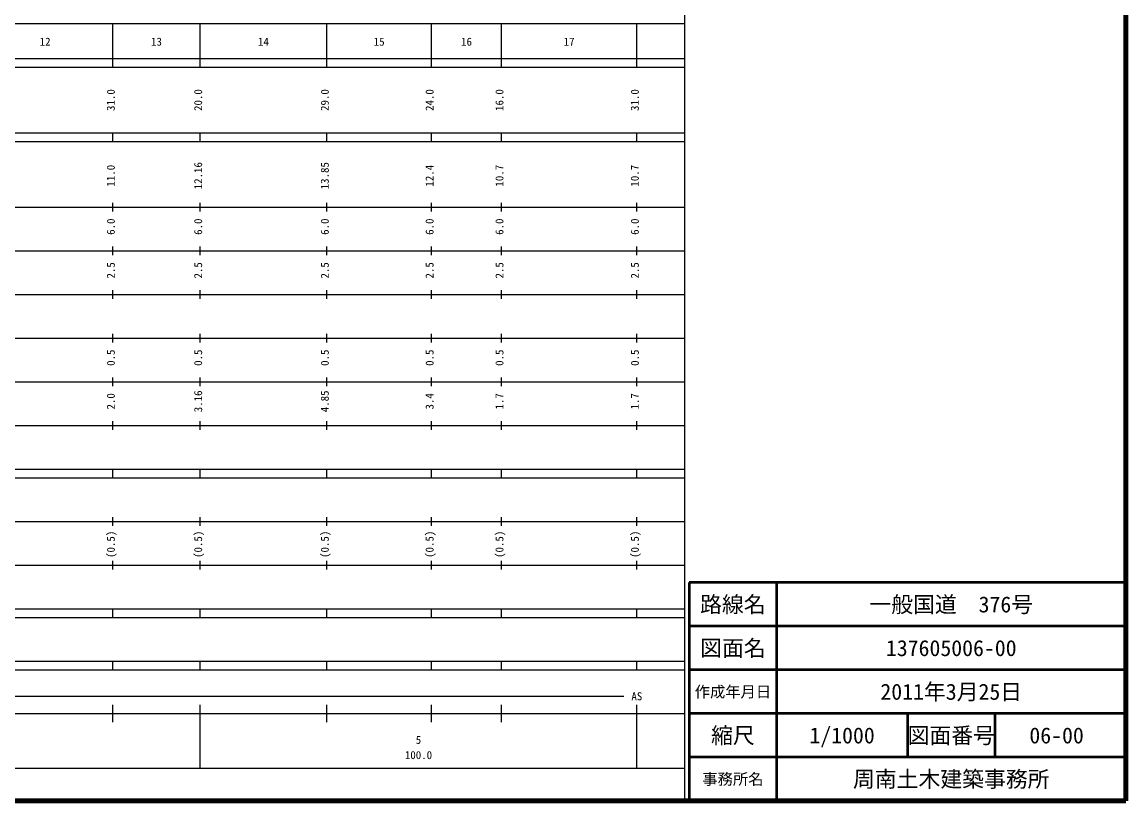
# Model space of a CAD drawing. Units: millimetres on the paper, enlarged 1000 times. Extents: x 40000 to 680000, y 20000 to 380000.
# Drawn here: x 427219 to 680000, y 20000 to 198357 of the extents above; entities that cross this region are included whole.
import ezdxf
from ezdxf.enums import TextEntityAlignment as Align

# ---------------------------------------------------------------- set-up
doc = ezdxf.new("R2010")
doc.units = ezdxf.units.MM
doc.header["$LTSCALE"] = 1000
for name, color, linetype, lineweight in [('M-TTL', 2, 'Continuous', 140), ('M-TTL-BAND', 7, 'Continuous', 25), ('M-TTL-FRAM', 2, 'Continuous', 50), ('M-TTL-LINE', 7, 'Continuous', 50)]:
    doc.layers.add(name, color=color, linetype=linetype, lineweight=lineweight)
doc.layers.add('M-TTL-TXT', color=7, linetype='Continuous')
doc.styles.add('ＭＳ ゴシック', font='')
doc.styles.get('ＭＳ ゴシック').set_extended_font_data('MS Gothic')

msp = doc.modelspace()

# ---------------------------------------------------------------- linework, layer by layer
at = {"layer": 'M-TTL'}
for p, q in [((680000, 20000), (680000, 380000)), ((40000, 20000), (680000, 20000))]:
    msp.add_line(p, q, dxfattribs=at)
at = {"layer": 'M-TTL-BAND'}
for p, q in [((579000, 20000), (579000, 370000)), ((68000, 198000), (579000, 198000)), ((448000, 188000), (448000, 198000)), ((468000, 188000), (468000, 198000)), ((497000, 188000), (497000, 198000)), ((521000, 188000), (521000, 198000)), ((537000, 188000), (537000, 198000)), ((568000, 188000), (568000, 198000)), ((40000, 190000), (579000, 190000)), ((40000, 188000), (579000, 188000)), ((40000, 173000), (579000, 173000)), ((448000, 171000), (448000, 173000)), ((468000, 171000), (468000, 173000)), ((497000, 171000), (497000, 173000)), ((521000, 171000), (521000, 173000)), ((537000, 171000), (537000, 173000)), ((568000, 171000), (568000, 173000)), ((40000, 171000), (579000, 171000)), ((448000, 155000), (448000, 157000)), ((468000, 155000), (468000, 157000)), ((497000, 155000), (497000, 157000)), ((521000, 155000), (521000, 157000)), ((537000, 155000), (537000, 157000)), ((568000, 155000), (568000, 157000)), ((40000, 156000), (579000, 156000)), ((448000, 145000), (448000, 147000)), ((468000, 145000), (468000, 147000)), ((497000, 145000), (497000, 147000)), ((521000, 145000), (521000, 147000)), ((537000, 145000), (537000, 147000)), ((568000, 145000), (568000, 147000)), ((46000, 146000), (579000, 146000)), ((448000, 135000), (448000, 137000)), ((468000, 135000), (468000, 137000)), ((497000, 135000), (497000, 137000)), ((521000, 135000), (521000, 137000)), ((537000, 135000), (537000, 137000)), ((568000, 135000), (568000, 137000)), ((52000, 136000), (579000, 136000)), ((448000, 125000), (448000, 127000)), ((468000, 125000), (468000, 127000)), ((497000, 125000), (497000, 127000)), ((521000, 125000), (521000, 127000)), ((537000, 125000), (537000, 127000)), ((568000, 125000), (568000, 127000)), ((46000, 126000), (579000, 126000)), ((448000, 115000), (448000, 117000)), ((468000, 115000), (468000, 117000)), ((497000, 115000), (497000, 117000)), ((521000, 115000), (521000, 117000)), ((537000, 115000), (537000, 117000)), ((568000, 115000), (568000, 117000)), ((52000, 116000), (579000, 116000)), ((448000, 105000), (448000, 107000)), ((468000, 105000), (468000, 107000)), ((497000, 105000), (497000, 107000)), ((521000, 105000), (521000, 107000)), ((537000, 105000), (537000, 107000)), ((568000, 105000), (568000, 107000)), ((46000, 106000), (579000, 106000)), ((40000, 96000), (579000, 96000)), ((40000, 94000), (579000, 94000)), ((448000, 94000), (448000, 96000)), ((468000, 94000), (468000, 96000)), ((497000, 94000), (497000, 96000)), ((521000, 94000), (521000, 96000)), ((537000, 94000), (537000, 96000)), ((568000, 94000), (568000, 96000)), ((49000, 84000), (579000, 84000)), ((448000, 83000), (448000, 85000)), ((468000, 83000), (468000, 85000)), ((497000, 83000), (497000, 85000)), ((521000, 83000), (521000, 85000)), ((537000, 83000), (537000, 85000)), ((568000, 83000), (568000, 85000)), ((40000, 74000), (579000, 74000)), ((448000, 73000), (448000, 75000)), ((468000, 73000), (468000, 75000)), ((497000, 73000), (497000, 75000)), ((521000, 73000), (521000, 75000)), ((537000, 73000), (537000, 75000)), ((568000, 73000), (568000, 75000)), ((40000, 64000), (579000, 64000)), ((448000, 62000), (448000, 64000)), ((468000, 62000), (468000, 64000)), ((497000, 62000), (497000, 64000)), ((521000, 62000), (521000, 64000)), ((537000, 62000), (537000, 64000)), ((568000, 62000), (568000, 64000)), ((40000, 62000), (579000, 62000)), ((40000, 52000), (579000, 52000)), ((448000, 50000), (448000, 52000)), ((468000, 50000), (468000, 52000)), ((497000, 50000), (497000, 52000)), ((521000, 50000), (521000, 52000)), ((537000, 50000), (537000, 52000)), ((568000, 50000), (568000, 52000)), ((40000, 50000), (579000, 50000)), ((71000, 44000), (565000, 44000)), ((448000, 38000), (448000, 42000)), ((468000, 27500), (468000, 42000)), ((497000, 38000), (497000, 42000)), ((521000, 38000), (521000, 42000)), ((537000, 38000), (537000, 42000)), ((568000, 27500), (568000, 42000)), ((40000, 40000), (579000, 40000)), ((68000, 27500), (579000, 27500))]:
    msp.add_line(p, q, dxfattribs=at)
at = {"layer": 'M-TTL-FRAM'}
for p, q in [((680000, 70000), (580000, 70000)), ((580000, 70000), (580000, 20000))]:
    msp.add_line(p, q, dxfattribs=at)
at = {"layer": 'M-TTL-LINE'}
for p, q in [((600000, 70000), (600000, 20000)), ((680000, 60000), (580000, 60000)), ((680000, 50000), (580000, 50000)), ((680000, 40000), (580000, 40000)), ((630000, 40000), (630000, 30000)), ((650000, 40000), (650000, 30000)), ((680000, 30000), (580000, 30000))]:
    msp.add_line(p, q, dxfattribs=at)

# ---------------------------------------------------------------- texts
at = {"layer": 'M-TTL-BAND', "style": 'ＭＳ ゴシック'}
for s, p in [('12', (432500, 192405)), ('13', (458000, 192405)), ('14', (482500, 192405)), ('15', (509000, 192405)), ('16', (529000, 192405)), ('17', (552500, 192405)), ('AS', (568000, 42500)), ('5', (518000, 32523)), ('100.0', (518000, 29033))]:
    msp.add_text(s, height=1833, dxfattribs=at).set_placement(p, align=Align.BOTTOM_CENTER)
for s, p in [('31.0', (449000, 180500)), ('20.0', (469000, 180500)), ('29.0', (498000, 180500)), ('24.0', (522000, 180500)), ('16.0', (538000, 180500)), ('31.0', (569000, 180500)), ('11.0', (449000, 163174)), ('12.16', (469000, 163174)), ('13.85', (498000, 163174)), ('12.4', (522000, 163174)), ('10.7', (538000, 163174)), ('10.7', (569000, 163174)), ('6.0', (449000, 151500)), ('6.0', (469000, 151500)), ('6.0', (498000, 151500)), ('6.0', (522000, 151500)), ('6.0', (538000, 151500)), ('6.0', (569000, 151500)), ('2.5', (449000, 141500)), ('2.5', (469000, 141500)), ('2.5', (498000, 141500)), ('2.5', (522000, 141500)), ('2.5', (538000, 141500)), ('2.5', (569000, 141500)), ('0.5', (449000, 121500)), ('0.5', (469000, 121500)), ('0.5', (498000, 121500)), ('0.5', (522000, 121500)), ('0.5', (538000, 121500)), ('0.5', (569000, 121500)), ('3.16', (469000, 111500)), ('4.85', (498000, 111500)), ('2.0', (449000, 111500)), ('3.4', (522000, 111500)), ('1.7', (538000, 111500)), ('1.7', (569000, 111500)), ('(0.5)', (449000, 78764)), ('(0.5)', (469000, 78764)), ('(0.5)', (498000, 78764)), ('(0.5)', (522000, 78764)), ('(0.5)', (538000, 78764)), ('(0.5)', (569000, 78764))]:
    msp.add_text(s, height=1833, rotation=90, dxfattribs=at).set_placement(p, align=Align.BOTTOM_CENTER)
at = {"layer": 'M-TTL-TXT', "style": 'ＭＳ ゴシック'}
for s, height, p in [('路線名', 3666, (590000, 65000)), ('路線名', 3666, (590000, 65000)), ('一般国道\u3000376号', 3666, (640000, 65000)), ('図面名', 3666, (590000, 55000)), ('図面名', 3666, (590000, 55000)), ('137605006-00', 3666, (640000, 55000)), ('作成年月日', 2566, (590000, 45000)), ('作成年月日', 2566, (590000, 45000)), ('2011年3月25日', 3666, (640000, 45000)), ('縮尺', 3666, (590000, 35000)), ('縮尺', 3666, (590000, 35000)), ('1/1000', 3666, (615000, 35000)), ('図面番号', 3666, (640000, 35000)), ('図面番号', 3666, (640000, 35000)), ('06-00', 3666, (664125, 35000)), ('事務所名', 2566, (590000, 25000)), ('事務所名', 2566, (590000, 25000)), ('周南土木建築事務所', 3666, (640000, 25000))]:
    msp.add_text(s, height=height, dxfattribs=at).set_placement(p, align=Align.MIDDLE_CENTER)

doc.saveas('drawing.dxf')
